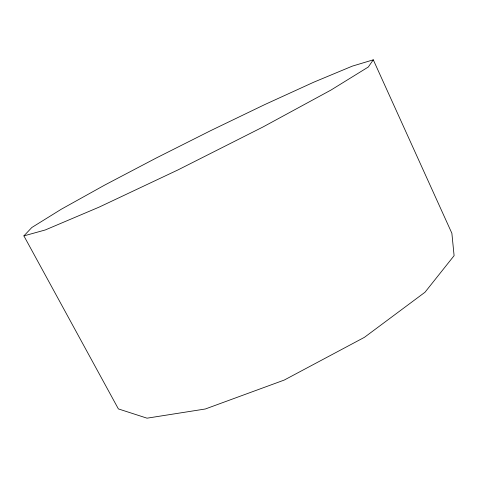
<?xml version="1.0" encoding="UTF-8"?>
<svg xmlns="http://www.w3.org/2000/svg" width="478" height="478" viewBox="0 0 478 478"><rect width="100%" height="100%" fill="white"/><g stroke="black" fill="none" stroke-linecap="round" stroke-linejoin="round"><path stroke-width="0.72" d="M373.288 59.822L368.299 67.016L330.991 90.055L262.882 127.029L178.031 169.893L99.071 207.147L45.255 229.966L23.9 235.893L118.377 408.911L147.021 418.178L205.337 408.989L284.249 380.058L364.433 337.331L424.984 292.255L454.1 255.67L451.871 233.264L373.288 59.822L352.334 66.131L313.783 82.186L264.824 104.551L210.888 130.536L156.24 158.015L104.849 185.004L61.345 209.197L31.817 227.51L23.9 235.893"/></g></svg>
